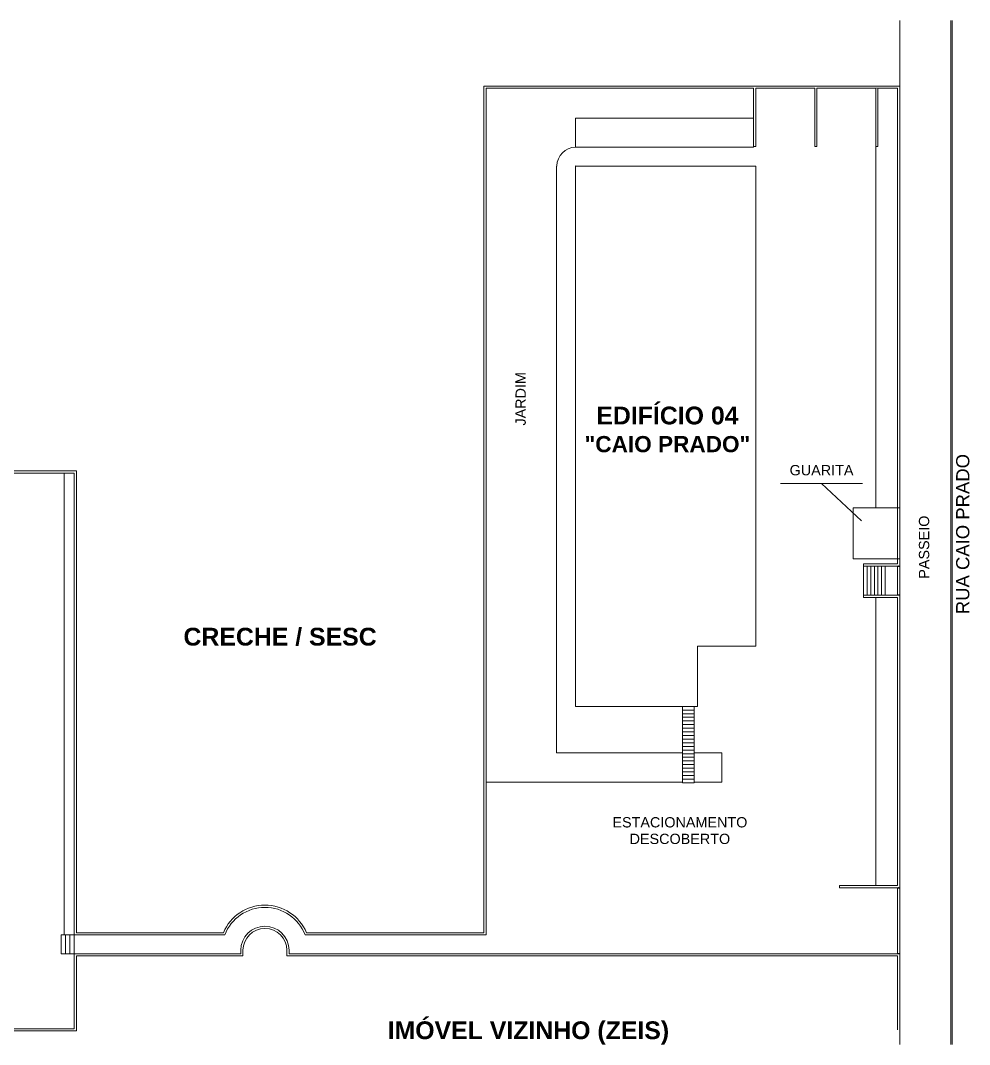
# Model space of a CAD drawing. Header units: metres. Extents: x 512 to 829, y -209 to 245.
# Drawn here: x 625.9 to 689.3, y -52.5 to 15.9 of the extents above; entities that cross this region are included whole.
import ezdxf

# ---------------------------------------------------------------- set-up
doc = ezdxf.new("R2010")
doc.units = ezdxf.units.M
doc.header["$LTSCALE"] = 0.508
doc.set_wipeout_variables(frame=1)
doc.header["$PDSIZE"] = -2
for name, color, linetype, lineweight in [('Nenhuma', 7, 'Continuous', 5), ('None', 7, 'Continuous', 5), ('NãoImprimir', 7, 'Continuous', 5), ('ROTADEF', 253, 'Continuous', 15), ('Telhado-Princ', 7, 'Continuous', 5)]:
    doc.layers.add(name, color=color, linetype=linetype, lineweight=lineweight)
doc.styles.add('Arial', font='arial.ttf')
doc.styles.add('Arial (bold)', font='arialbd.ttf')

# ---------------------------------------------------------------- blocks, each defined once
blk = doc.blocks.new('Grupo-6798')
at = {"layer": 'None', "color": 7, "linetype": 'Continuous', "lineweight": 5}
for p, q in [((-0.995, 0.075), (-0.995, -0.075)), ((0.995, 0.075), (0.995, -0.075))]:
    blk.add_line(p, q, dxfattribs=at)
blk = doc.blocks.new('Grupo-6799')
at = {"color": 7, "linetype": 'Continuous', "lineweight": 5}
for points in [[(-0.995, 0.075), (-0.975, 0.075), (-0.975, -0.075), (-0.995, -0.075)], [(0.975, 0.075), (0.995, 0.075), (0.995, -0.075), (0.975, -0.075)]]:
    blk.add_wipeout(points, dxfattribs=at).dxf.layer = 'None'
at = {"layer": 'None', "color": 7, "linetype": 'Continuous', "lineweight": 5}
for points in [[(-0.995, 0.075), (-0.975, 0.075), (-0.975, -0.075), (-0.995, -0.075)], [(0.975, 0.075), (0.995, 0.075), (0.995, -0.075), (0.975, -0.075)]]:
    blk.add_lwpolyline(points, close=True, dxfattribs=at)
blk = doc.blocks.new('Grupo-6800')
at = {"layer": 'None', "color": 7}
blk.add_blockref('Grupo-6798', (0, 0), dxfattribs=at)
blk.add_blockref('Grupo-6799', (0, 0), dxfattribs=at)
at = {"layer": 'None', "color": 7, "linetype": 'Continuous', "lineweight": 5}
for p, q in [((-0.995, 0.075), (-0.975, 0.075)), ((-0.975, 0.075), (-0.975, -0.075)), ((0.995, 0.075), (0.975, 0.075)), ((0.975, 0.075), (0.975, -0.075)), ((-0.995, -0.075), (-0.975, -0.075)), ((0.995, -0.075), (0.975, -0.075))]:
    blk.add_line(p, q, dxfattribs=at)
blk = doc.blocks.new('Grupo-6801')
at = {"layer": 'None', "color": 7, "linetype": 'Continuous', "lineweight": 5}
for p, q in [((0.995, 0.075), (-0.995, 0.075)), ((0.995, -0.075), (-0.995, -0.075))]:
    blk.add_line(p, q, dxfattribs=at)
blk = doc.blocks.new('Door (2D)-271')
at = {"layer": 'None', "color": 7}
blk.add_blockref('Grupo-6800', (0, 0), dxfattribs=at)
at = {"layer": 'NãoImprimir', "color": 7, "linetype": 'Continuous', "lineweight": 5}
for p in [(-0.995, 0), (0.995, 0)]:
    blk.add_point(p, dxfattribs=at)
at = {"layer": 'Telhado-Princ', "color": 7}
blk.add_blockref('Grupo-6801', (0, 0), dxfattribs=at)
blk = doc.blocks.new('Grupo-6802')
at = {"layer": 'None', "color": 7, "linetype": 'Continuous', "lineweight": 5}
for p, q in [((-2.27, 0.075), (-2.27, -0.075)), ((2.27, 0.075), (2.27, -0.075))]:
    blk.add_line(p, q, dxfattribs=at)
blk = doc.blocks.new('Grupo-6803')
at = {"color": 7, "linetype": 'Continuous', "lineweight": 5}
for points in [[(-2.27, 0.075), (-2.25, 0.075), (-2.25, -0.075), (-2.27, -0.075)], [(2.25, 0.075), (2.27, 0.075), (2.27, -0.075), (2.25, -0.075)]]:
    blk.add_wipeout(points, dxfattribs=at).dxf.layer = 'None'
at = {"layer": 'None', "color": 7, "linetype": 'Continuous', "lineweight": 5}
for points in [[(-2.27, 0.075), (-2.25, 0.075), (-2.25, -0.075), (-2.27, -0.075)], [(2.25, 0.075), (2.27, 0.075), (2.27, -0.075), (2.25, -0.075)]]:
    blk.add_lwpolyline(points, close=True, dxfattribs=at)
blk = doc.blocks.new('Grupo-6804')
at = {"layer": 'None', "color": 7}
blk.add_blockref('Grupo-6802', (0, 0), dxfattribs=at)
blk.add_blockref('Grupo-6803', (0, 0), dxfattribs=at)
at = {"layer": 'None', "color": 7, "linetype": 'Continuous', "lineweight": 5}
for p, q in [((-2.27, 0.075), (-2.25, 0.075)), ((-2.25, 0.075), (-2.25, -0.075)), ((2.27, 0.075), (2.25, 0.075)), ((2.25, 0.075), (2.25, -0.075)), ((-2.27, -0.075), (-2.25, -0.075)), ((2.27, -0.075), (2.25, -0.075))]:
    blk.add_line(p, q, dxfattribs=at)
blk = doc.blocks.new('Grupo-6805')
at = {"layer": 'None', "color": 7, "linetype": 'Continuous', "lineweight": 5}
for p, q in [((2.27, 0.075), (-2.27, 0.075)), ((2.27, -0.075), (-2.27, -0.075))]:
    blk.add_line(p, q, dxfattribs=at)
blk = doc.blocks.new('Door (2D)-272')
at = {"layer": 'None', "color": 7}
blk.add_blockref('Grupo-6804', (0, 0), dxfattribs=at)
at = {"layer": 'NãoImprimir', "color": 7, "linetype": 'Continuous', "lineweight": 5}
for p in [(-2.27, 0), (2.27, 0)]:
    blk.add_point(p, dxfattribs=at)
at = {"layer": 'Telhado-Princ', "color": 7}
blk.add_blockref('Grupo-6805', (0, 0), dxfattribs=at)
blk = doc.blocks.new('Grupo-6816')
at = {"layer": 'None', "color": 8, "linetype": 'Continuous', "lineweight": 5}
for p, q in [((-14.06, 107.085), (-14.06, 177.485)), ((-10.56, 107.085), (-10.56, 177.485)), ((-10.46, 107.085), (-10.46, 177.485))]:
    blk.add_line(p, q, dxfattribs=at)

msp = doc.modelspace()

# ---------------------------------------------------------------- hatches: boundary and pattern name
at = {"layer": 'None', "linetype": 'Continuous', "lineweight": 0}
msp.add_hatch(color=255, dxfattribs=at).paths.add_polyline_path([(662.9688, 6.1634), (662.9975, 6.1634), (662.989, 6.1733)])

# ---------------------------------------------------------------- linework, layer by layer
at = {"layer": 'None', "color": 7, "linetype": 'Continuous', "lineweight": 5}
for p, q in [((676.6831, -15.057), (682.1703, -15.057)), ((679.4267, -15.057), (682.0999, -17.5549))]:
    msp.add_line(p, q, dxfattribs=at)
at = {"layer": 'None', "color": 7, "linetype": 'Continuous', "lineweight": 5, "flags": 128}
msp.add_lwpolyline([(657.0009, -35.0035), (672.7584, -35.0035), (672.7584, -33.0593), (661.7154, -33.0593), (661.7154, 6.1634), (661.7352, 6.1634, -0.0019729), (661.7352, 6.1733, -0.411904), (662.9791, 7.4271), (662.9791, 9.3712), (674.8869, 9.3712), (674.8869, 11.3639), (657.0009, 11.3639)], format="xyb", close=True, dxfattribs=at)
at = {"layer": 'None', "color": 7, "linetype": 'Continuous', "lineweight": 5}
for points in [[(662.9688, 6.1634), (662.9975, 6.1634), (662.989, 6.1733)], [(683.0522, -21.5404), (684.5103, -21.5404), (684.5103, -41.9245), (683.0522, -41.9245)]]:
    msp.add_lwpolyline(points, close=True, dxfattribs=at)
at = {"layer": 'ROTADEF', "color": 7, "linetype": 'Continuous', "lineweight": 18}
msp.add_lwpolyline([(662.9791, -29.9487), (671.1444, -29.9487), (671.1444, -25.9147), (675.0327, -25.9147), (675.0327, 6.1634), (662.9791, 6.1634)], close=True, dxfattribs=at)

# ---------------------------------------------------------------- texts
at = {"layer": 'Nenhuma', "attachment_point": 2}
for s, insert, char_height, line_spacing_factor, style in [('{\\C7;\\lEDIFÍCIO 04\\P}{\\C7;\\H0.9091x;\\l"CAIO PRADO"}', (669.1229, -9.9096), 1.188618, 0.992596, 'Arial (bold)'), ('{\\C7;\\lGUARITA}', (679.4267, -13.8138), 0.68763, 0.96736, 'Arial'), ('{\\C7;\\lCRECHE / SESC}', (643.2286, -24.6926), 1.188618, 0.992596, 'Arial (bold)'), ('{\\C7;\\lIMÓVEL VIZINHO (ZEIS)}', (659.8294, -50.9992), 1.188618, 0.992596, 'Arial (bold)')]:
    msp.add_mtext(s, dxfattribs=dict(at, insert=insert, char_height=char_height, line_spacing_factor=line_spacing_factor, style=style))
at = {"layer": 'Nenhuma', "attachment_point": 2, "rotation": 90, "line_spacing_factor": 0.96736, "style": 'Arial'}
for s, insert, char_height in [('{\\C7;\\lRUA CAIO PRADO}', (688.4215, -18.4298), 0.884096), ('{\\C7;\\lPASSEIO}', (685.9334, -19.3047), 0.68763)]:
    msp.add_mtext(s, dxfattribs=dict(at, insert=insert, char_height=char_height))

# ---------------------------------------------------------------- wipeouts: each hides what was drawn before it
msp.add_wipeout([(665.4491, -39.3809), (674.4649, -39.3809), (674.4649, -37.1725), (665.4491, -37.1725)]).dxf.layer = 'Nenhuma'
at = {"color": 7, "linetype": 'Continuous', "lineweight": 5}
for points in [[(606.9688, -14.3569), (607.1147, -14.211), (629.6179, -14.211), (629.4721, -14.3569)], [(684.5103, -46.4835), (684.6561, -46.4835), (684.6561, -51.5625), (684.5103, -51.5625)], [(629.4721, -51.4896), (629.6179, -51.6355), (538.1954, -51.6355), (538.3412, -51.4896)]]:
    msp.add_wipeout(points, dxfattribs=at).dxf.layer = 'None'

# ---------------------------------------------------------------- next in the draw order: linework, layer by layer
at = {"layer": 'None', "color": 7, "linetype": 'Continuous', "lineweight": 18}
for p, q in [((606.9688, -14.3569), (629.4721, -14.3569)), ((607.1147, -14.211), (629.6179, -14.211)), ((684.6561, -46.4835), (684.6561, -51.5625)), ((684.5103, -46.6293), (684.5103, -51.5625)), ((629.6179, -51.6355), (538.1954, -51.6355)), ((629.4721, -51.4896), (538.3412, -51.4896))]:
    msp.add_line(p, q, dxfattribs=at)

# ---------------------------------------------------------------- next in the draw order: texts
at = {"layer": 'Nenhuma', "insert": (669.957, -37.349), "char_height": 0.68763, "attachment_point": 2, "line_spacing_factor": 0.96736, "style": 'Arial'}
msp.add_mtext('{\\C7;\\lESTACIONAMENTO\\PDESCOBERTO}', dxfattribs=at)

# ---------------------------------------------------------------- next in the draw order: wipeouts: each hides what was drawn before it
msp.add_wipeout([(659.8938, -11.1766), (659.8938, -7.6026), (658.7896, -7.6026), (658.7896, -11.1766)]).dxf.layer = 'Nenhuma'
at = {"color": 7, "linetype": 'Continuous', "lineweight": 5}
for points in [[(657.0009, 11.3639), (656.8551, 11.5097), (684.6561, 11.5097), (684.5103, 11.3639)], [(683.684, -20.5683), (684.6561, -20.5683), (684.6561, -22.5125), (683.684, -22.5125)], [(670.1237, -30.1918), (670.1237, -29.9487), (670.9014, -29.9487), (670.9014, -30.1918)]]:
    msp.add_wipeout(points, dxfattribs=at).dxf.layer = 'None'

# ---------------------------------------------------------------- next in the draw order: linework, layer by layer
at = {"layer": 'None', "color": 7, "linetype": 'Continuous', "lineweight": 18}
for p, q in [((656.8551, 11.5097), (684.6561, 11.5097)), ((657.0009, 11.3639), (674.8869, 11.3639)), ((675.0327, 11.3639), (678.9695, 11.3639)), ((679.1153, 11.3639), (683.0522, 11.3639)), ((683.198, 11.3639), (684.5103, 11.3639))]:
    msp.add_line(p, q, dxfattribs=at)
at = {"layer": 'None', "color": 7, "linetype": 'Continuous', "lineweight": 5}
for points in [[(683.684, -20.5683), (684.6561, -20.5683), (684.6561, -22.5125), (683.684, -22.5125)], [(670.1237, -30.1918), (670.1237, -29.9487), (670.9014, -29.9487), (670.9014, -30.1918)]]:
    msp.add_lwpolyline(points, close=True, dxfattribs=at)

# ---------------------------------------------------------------- next in the draw order: texts
at = {"layer": 'Nenhuma', "insert": (658.9661, -9.3896), "char_height": 0.68763, "attachment_point": 2, "rotation": 90, "line_spacing_factor": 0.96736, "style": 'Arial'}
msp.add_mtext('{\\C7;\\lJARDIM}', dxfattribs=at)

# ---------------------------------------------------------------- next in the draw order: wipeouts: each hides what was drawn before it
at = {"color": 7, "linetype": 'Continuous', "lineweight": 5}
for points in [[(629.4721, -14.3569), (629.6179, -14.211), (629.6179, -45.074), (629.4721, -45.2198)], [(629.4721, -46.4835), (629.6179, -46.6293), (629.6179, -51.6355), (629.4721, -51.4896)]]:
    msp.add_wipeout(points, dxfattribs=at).dxf.layer = 'None'

# ---------------------------------------------------------------- next in the draw order: linework, layer by layer
at = {"layer": 'None', "color": 7, "linetype": 'Continuous', "lineweight": 18}
for p, q in [((629.4721, -14.3569), (629.4721, -45.2198)), ((629.6179, -14.211), (629.6179, -45.074)), ((629.4721, -46.4835), (629.4721, -51.4896)), ((629.6179, -46.6293), (629.6179, -51.6355))]:
    msp.add_line(p, q, dxfattribs=at)

# ---------------------------------------------------------------- next in the draw order: wipeouts: each hides what was drawn before it
at = {"color": 7, "linetype": 'Continuous', "lineweight": 5}
for points in [[(657.0009, -45.2198), (656.8551, -45.074), (656.8551, 11.5097), (657.0009, 11.3639)], [(674.8869, 11.3639), (675.0327, 11.3639), (675.0327, 7.4757), (674.8869, 7.4757)], [(678.9695, 11.3639), (679.1153, 11.3639), (679.1153, 7.4757), (678.9695, 7.4757)], [(684.5103, 11.3639), (684.6561, 11.5097), (684.6561, -20.5732), (684.5103, -20.5732)], [(683.441, -20.5683), (683.684, -20.5683), (683.684, -22.5125), (683.441, -22.5125)], [(684.5103, -22.5076), (684.6561, -22.5076), (684.6561, -42.0704), (684.5103, -42.0704)], [(670.1237, -30.4348), (670.1237, -30.1918), (670.9014, -30.1918), (670.9014, -30.4348)]]:
    msp.add_wipeout(points, dxfattribs=at).dxf.layer = 'None'

# ---------------------------------------------------------------- next in the draw order: linework, layer by layer
at = {"layer": 'None', "color": 7, "linetype": 'Continuous', "lineweight": 18}
for p, q in [((656.8551, -45.074), (656.8551, 11.5097)), ((657.0009, -45.2198), (657.0009, 11.3639)), ((674.8869, 11.3639), (674.8869, 9.3712)), ((675.0327, 11.3639), (675.0327, 7.4757)), ((678.9695, 11.3639), (678.9695, 7.4757)), ((679.1153, 11.3639), (679.1153, 7.4757)), ((684.5103, 11.3639), (684.5103, -20.4225)), ((684.6561, 11.5097), (684.6561, -20.5732)), ((674.8869, 9.2254), (674.8869, 7.4757)), ((674.8869, 7.4757), (675.0327, 7.4757)), ((678.9695, 7.4757), (679.1153, 7.4757)), ((684.5103, -20.5683), (684.5103, -20.5732)), ((684.5103, -22.5076), (684.5103, -22.5125)), ((684.6561, -22.5076), (684.6561, -42.0704)), ((684.5103, -22.6583), (684.5103, -41.9245))]:
    msp.add_line(p, q, dxfattribs=at)
at = {"layer": 'None', "color": 7, "linetype": 'Continuous', "lineweight": 5}
for points in [[(683.0522, 11.3639), (684.5103, 11.3639), (684.5103, -16.6801), (683.0522, -16.6801)], [(683.441, -20.5683), (683.684, -20.5683), (683.684, -22.5125), (683.441, -22.5125)], [(670.1237, -30.4348), (670.1237, -30.1918), (670.9014, -30.1918), (670.9014, -30.4348)]]:
    msp.add_lwpolyline(points, close=True, dxfattribs=at)
at = {"layer": 'ROTADEF', "color": 7, "linetype": 'Continuous', "lineweight": 18}
for points in [[(662.9791, 9.3712), (662.9791, 7.4271), (674.8869, 7.4271), (674.8869, 9.3712)], [(681.5455, -16.6801), (681.5455, -20.0823), (684.6561, -20.0823), (684.6561, -16.6801)]]:
    msp.add_lwpolyline(points, close=True, dxfattribs=at)

# ---------------------------------------------------------------- next in the draw order: wipeouts: each hides what was drawn before it
at = {"color": 7, "linetype": 'Continuous', "lineweight": 5}
for points in [[(629.4721, -45.2198), (629.6179, -45.074), (639.4363, -45.074), (639.5347, -45.2198)], [(640.6022, -46.4835), (640.748, -46.6293), (629.6179, -46.6293), (629.4721, -46.4835)]]:
    msp.add_wipeout(points, dxfattribs=at).dxf.layer = 'None'

# ---------------------------------------------------------------- next in the draw order: linework, layer by layer
at = {"layer": 'None', "color": 7, "linetype": 'Continuous', "lineweight": 18}
for p, q in [((629.6179, -45.074), (639.4363, -45.074)), ((629.4721, -45.2198), (639.5347, -45.2198)), ((640.6022, -46.4835), (629.4721, -46.4835)), ((640.748, -46.6293), (629.6179, -46.6293))]:
    msp.add_line(p, q, dxfattribs=at)
at = {"layer": 'None', "color": 7, "linetype": 'Continuous', "lineweight": 5}
msp.add_lwpolyline([(628.7916, -14.3569), (628.7916, -45.2198), (629.4721, -45.2198), (629.4721, -14.3569)], close=True, dxfattribs=at)

# ---------------------------------------------------------------- next in the draw order: block references
at = {"layer": 'None', "color": 7, "xscale": -0.9720625442595413, "yscale": 0.9720625442595413, "zscale": 0.9720625442595413, "rotation": 270}
for name, p in [('Door (2D)-271', (684.5832, -21.5404)), ('Door (2D)-272', (684.5832, -44.2769))]:
    msp.add_blockref(name, p, dxfattribs=at)

# ---------------------------------------------------------------- next in the draw order: wipeouts: each hides what was drawn before it
at = {"color": 7, "linetype": 'Continuous', "lineweight": 5}
for points in [[(683.0522, 11.3639), (683.198, 11.3639), (683.198, 7.4757), (683.0522, 7.4757)], [(683.198, -20.5683), (683.441, -20.5683), (683.441, -22.5125), (683.198, -22.5125)], [(670.1237, -30.6778), (670.1237, -30.4348), (670.9014, -30.4348), (670.9014, -30.6778)], [(644.897, -45.2198), (644.9954, -45.074), (656.8551, -45.074), (657.0009, -45.2198)]]:
    msp.add_wipeout(points, dxfattribs=at).dxf.layer = 'None'

# ---------------------------------------------------------------- next in the draw order: linework, layer by layer
at = {"layer": 'None', "color": 7, "linetype": 'Continuous', "lineweight": 18}
for p, q in [((683.0522, 11.3639), (683.0522, 7.4757)), ((683.198, 11.3639), (683.198, 7.4757)), ((683.0522, 7.4757), (683.198, 7.4757)), ((644.9954, -45.074), (656.8551, -45.074)), ((644.897, -45.2198), (657.0009, -45.2198))]:
    msp.add_line(p, q, dxfattribs=at)
at = {"layer": 'None', "color": 7, "linetype": 'Continuous', "lineweight": 5}
for points in [[(683.198, -20.5683), (683.441, -20.5683), (683.441, -22.5125), (683.198, -22.5125)], [(670.1237, -30.6778), (670.1237, -30.4348), (670.9014, -30.4348), (670.9014, -30.6778)]]:
    msp.add_lwpolyline(points, close=True, dxfattribs=at)

# ---------------------------------------------------------------- next in the draw order: wipeouts: each hides what was drawn before it
at = {"color": 7, "linetype": 'Continuous', "lineweight": 5}
for points in [[(684.5103, -41.9245), (684.5103, -42.0704), (680.622, -42.0704), (680.622, -41.9245)], [(629.1805, -45.2198), (629.4721, -45.2198), (629.4721, -46.4835), (629.1805, -46.4835)], [(684.5103, -46.4835), (684.5103, -46.6293), (643.6836, -46.6293), (643.8295, -46.4835)]]:
    msp.add_wipeout(points, dxfattribs=at).dxf.layer = 'None'

# ---------------------------------------------------------------- next in the draw order: linework, layer by layer
at = {"layer": 'None', "color": 7, "linetype": 'Continuous', "lineweight": 18}
for p, q in [((680.622, -41.9245), (680.622, -42.0704)), ((684.5103, -41.9245), (680.622, -41.9245)), ((684.5103, -42.0704), (680.622, -42.0704)), ((684.5103, -46.4835), (643.8295, -46.4835)), ((684.5103, -46.6293), (643.6836, -46.6293))]:
    msp.add_line(p, q, dxfattribs=at)
at = {"layer": 'None', "color": 7, "linetype": 'Continuous', "lineweight": 5}
msp.add_lwpolyline([(629.1805, -45.2198), (629.4721, -45.2198), (629.4721, -46.4835), (629.1805, -46.4835)], close=True, dxfattribs=at)

# ---------------------------------------------------------------- next in the draw order: wipeouts: each hides what was drawn before it
at = {"color": 7, "linetype": 'Continuous', "lineweight": 5}
for points in [[(682.955, -20.5683), (683.198, -20.5683), (683.198, -22.5125), (682.955, -22.5125)], [(670.1237, -30.9208), (670.1237, -30.6778), (670.9014, -30.6778), (670.9014, -30.9208)]]:
    msp.add_wipeout(points, dxfattribs=at).dxf.layer = 'None'

# ---------------------------------------------------------------- next in the draw order: linework, layer by layer
at = {"layer": 'None', "color": 7, "linetype": 'Continuous', "lineweight": 5}
for points in [[(682.955, -20.5683), (683.198, -20.5683), (683.198, -22.5125), (682.955, -22.5125)], [(670.1237, -30.9208), (670.1237, -30.6778), (670.9014, -30.6778), (670.9014, -30.9208)]]:
    msp.add_lwpolyline(points, close=True, dxfattribs=at)

# ---------------------------------------------------------------- next in the draw order: wipeouts: each hides what was drawn before it
at = {"color": 7, "linetype": 'Continuous', "lineweight": 5}
for points in [[(643.8295, -46.2502), (643.829, -46.2106), (643.8275, -46.171), (643.8251, -46.1315), (643.8217, -46.0921), (643.8173, -46.0527), (643.812, -46.0135), (643.8057, -45.9744), (643.7984, -45.9354), (643.7902, -45.8967), (643.7811, -45.8581), (643.771, -45.8199), (643.76, -45.7818), (643.748, -45.7441), (643.7351, -45.7066), (643.7213, -45.6695), (643.7066, -45.6327), (643.691, -45.5963), (643.6745, -45.5603), (643.6572, -45.5247), (643.6389, -45.4896), (643.6198, -45.4549), (643.5999, -45.4207), (643.5791, -45.3869), (643.5575, -45.3537), (643.5351, -45.3211), (643.5119, -45.289), (643.4879, -45.2575), (643.4632, -45.2266), (643.4377, -45.1963), (643.4114, -45.1666), (643.3845, -45.1376), (643.3568, -45.1092), (643.3285, -45.0816), (643.2995, -45.0546), (643.2698, -45.0284), (643.2395, -45.0029), (643.2086, -44.9781), (643.1771, -44.9542), (643.145, -44.931), (643.1123, -44.9085), (643.0791, -44.887), (643.0454, -44.8662), (643.0112, -44.8462), (642.9765, -44.8271), (642.9413, -44.8089), (642.9057, -44.7915), (642.8697, -44.775), (642.8333, -44.7594), (642.7966, -44.7447), (642.7594, -44.7309), (642.722, -44.718), (642.6842, -44.7061), (642.6462, -44.6951), (642.6079, -44.685), (642.5694, -44.6758), (642.5306, -44.6676), (642.4917, -44.6604), (642.4526, -44.6541), (642.4134, -44.6487), (642.374, -44.6444), (642.3345, -44.641), (642.295, -44.6385), (642.2554, -44.6371), (642.2158, -44.6366), (642.1762, -44.6371), (642.1367, -44.6385), (642.0971, -44.641), (642.0577, -44.6444), (642.0183, -44.6487), (641.9791, -44.6541), (641.94, -44.6604), (641.901, -44.6676), (641.8623, -44.6758), (641.8238, -44.685), (641.7855, -44.6951), (641.7474, -44.7061), (641.7097, -44.718), (641.6722, -44.7309), (641.6351, -44.7447), (641.5983, -44.7594), (641.5619, -44.775), (641.5259, -44.7915), (641.4903, -44.8089), (641.4552, -44.8271), (641.4205, -44.8462), (641.3863, -44.8662), (641.3525, -44.887), (641.3193, -44.9085), (641.2867, -44.931), (641.2546, -44.9542), (641.2231, -44.9781), (641.1922, -45.0029), (641.1619, -45.0284), (641.1322, -45.0546), (641.1032, -45.0816), (641.0748, -45.1092), (641.0472, -45.1376), (641.0202, -45.1666), (640.994, -45.1963), (640.9685, -45.2266), (640.9437, -45.2575), (640.9198, -45.289), (640.8966, -45.3211), (640.8742, -45.3537), (640.8526, -45.3869), (640.8318, -45.4207), (640.8118, -45.4549), (640.7927, -45.4896), (640.7745, -45.5247), (640.7571, -45.5603), (640.7406, -45.5963), (640.725, -45.6327), (640.7103, -45.6695), (640.6965, -45.7066), (640.6836, -45.7441), (640.6717, -45.7818), (640.6607, -45.8199), (640.6506, -45.8581), (640.6414, -45.8967), (640.6332, -45.9354), (640.626, -45.9744), (640.6197, -46.0135), (640.6143, -46.0527), (640.61, -46.0921), (640.6066, -46.1315), (640.6041, -46.171), (640.6027, -46.2106), (640.6022, -46.2502), (640.748, -46.2502), (640.7485, -46.2142), (640.7498, -46.1782), (640.752, -46.1422), (640.7551, -46.1064), (640.7591, -46.0706), (640.7639, -46.0349), (640.7696, -45.9993), (640.7762, -45.9639), (640.7837, -45.9286), (640.792, -45.8936), (640.8012, -45.8587), (640.8112, -45.8241), (640.8221, -45.7898), (640.8338, -45.7557), (640.8464, -45.722), (640.8597, -45.6885), (640.8739, -45.6554), (640.8889, -45.6227), (640.9047, -45.5903), (640.9213, -45.5583), (640.9387, -45.5267), (640.9568, -45.4956), (640.9757, -45.4649), (640.9954, -45.4348), (641.0158, -45.405), (641.0369, -45.3759), (641.0587, -45.3472), (641.0812, -45.3191), (641.1044, -45.2915), (641.1283, -45.2645), (641.1528, -45.2381), (641.1779, -45.2123), (641.2037, -45.1872), (641.2301, -45.1626), (641.2571, -45.1388), (641.2847, -45.1156), (641.3128, -45.0931), (641.3415, -45.0713), (641.3707, -45.0502), (641.4004, -45.0298), (641.4306, -45.0101), (641.4612, -44.9912), (641.4923, -44.9731), (641.5239, -44.9557), (641.5559, -44.9391), (641.5883, -44.9233), (641.621, -44.9083), (641.6541, -44.8941), (641.6876, -44.8808), (641.7213, -44.8682), (641.7554, -44.8565), (641.7897, -44.8456), (641.8243, -44.8356), (641.8592, -44.8264), (641.8942, -44.8181), (641.9295, -44.8106), (641.9649, -44.804), (642.0005, -44.7983), (642.0362, -44.7935), (642.072, -44.7895), (642.1079, -44.7864), (642.1438, -44.7842), (642.1798, -44.7829), (642.2158, -44.7824), (642.2519, -44.7829), (642.2879, -44.7842), (642.3238, -44.7864), (642.3597, -44.7895), (642.3955, -44.7935), (642.4312, -44.7983), (642.4668, -44.804), (642.5022, -44.8106), (642.5374, -44.8181), (642.5725, -44.8264), (642.6073, -44.8356), (642.6419, -44.8456), (642.6763, -44.8565), (642.7103, -44.8682), (642.7441, -44.8808), (642.7775, -44.8941), (642.8106, -44.9083), (642.8434, -44.9233), (642.8758, -44.9391), (642.9078, -44.9557), (642.9393, -44.9731), (642.9704, -44.9912), (643.0011, -45.0101), (643.0313, -45.0298), (643.061, -45.0502), (643.0902, -45.0713), (643.1189, -45.0931), (643.147, -45.1156), (643.1746, -45.1388), (643.2016, -45.1626), (643.2279, -45.1872), (643.2537, -45.2123), (643.2789, -45.2381), (643.3034, -45.2645), (643.3273, -45.2915), (643.3505, -45.3191), (643.373, -45.3472), (643.3948, -45.3759), (643.4159, -45.405), (643.4363, -45.4348), (643.4559, -45.4649), (643.4748, -45.4956), (643.493, -45.5267), (643.5103, -45.5583), (643.5269, -45.5903), (643.5427, -45.6227), (643.5577, -45.6554), (643.5719, -45.6885), (643.5853, -45.722), (643.5978, -45.7557), (643.6096, -45.7898), (643.6204, -45.8241), (643.6305, -45.8587), (643.6397, -45.8936), (643.648, -45.9286), (643.6554, -45.9639), (643.662, -45.9993), (643.6678, -46.0349), (643.6726, -46.0706), (643.6766, -46.1064), (643.6797, -46.1422), (643.6819, -46.1782), (643.6832, -46.2142), (643.6836, -46.2502)], [(628.8889, -45.2198), (629.1805, -45.2198), (629.1805, -46.4835), (628.8889, -46.4835)]]:
    msp.add_wipeout(points, dxfattribs=at).dxf.layer = 'None'

# ---------------------------------------------------------------- next in the draw order: linework, layer by layer
at = {"layer": 'None', "color": 7, "linetype": 'Continuous', "lineweight": 5}
msp.add_lwpolyline([(628.8889, -45.2198), (629.1805, -45.2198), (629.1805, -46.4835), (628.8889, -46.4835)], close=True, dxfattribs=at)
at = {"layer": 'None', "color": 7, "linetype": 'Continuous', "lineweight": 18}
for radius in [1.6136, 1.4678]:
    msp.add_arc((642.2158, -46.2502), radius, 0, 180, dxfattribs=at)

# ---------------------------------------------------------------- next in the draw order: wipeouts: each hides what was drawn before it
at = {"color": 7, "linetype": 'Continuous', "lineweight": 5}
for points in [[(682.712, -20.5683), (682.955, -20.5683), (682.955, -22.5125), (682.712, -22.5125)], [(670.1237, -31.1638), (670.1237, -30.9208), (670.9014, -30.9208), (670.9014, -31.1638)]]:
    msp.add_wipeout(points, dxfattribs=at).dxf.layer = 'None'

# ---------------------------------------------------------------- next in the draw order: linework, layer by layer
at = {"layer": 'None', "color": 7, "linetype": 'Continuous', "lineweight": 5}
for points in [[(682.712, -20.5683), (682.955, -20.5683), (682.955, -22.5125), (682.712, -22.5125)], [(670.1237, -31.1638), (670.1237, -30.9208), (670.9014, -30.9208), (670.9014, -31.1638)]]:
    msp.add_lwpolyline(points, close=True, dxfattribs=at)

# ---------------------------------------------------------------- next in the draw order: wipeouts: each hides what was drawn before it
at = {"color": 7, "linetype": 'Continuous', "lineweight": 5}
for points in [[(644.9954, -45.074), (644.9505, -44.9732), (644.902, -44.874), (644.8498, -44.7767), (644.7942, -44.6814), (644.7351, -44.5881), (644.6726, -44.4971), (644.6069, -44.4084), (644.5379, -44.3222), (644.4659, -44.2386), (644.3908, -44.1577), (644.3128, -44.0795), (644.232, -44.0043), (644.1486, -43.9321), (644.0625, -43.8629), (643.974, -43.797), (643.8831, -43.7344), (643.7899, -43.6751), (643.6947, -43.6192), (643.5975, -43.5669), (643.4985, -43.5182), (643.3977, -43.4731), (643.2953, -43.4317), (643.1916, -43.3941), (643.0865, -43.3604), (642.9802, -43.3305), (642.8729, -43.3045), (642.7647, -43.2824), (642.6558, -43.2643), (642.5464, -43.2502), (642.4364, -43.2401), (642.3262, -43.2341), (642.2158, -43.2321), (642.1055, -43.2341), (641.9952, -43.2401), (641.8853, -43.2502), (641.7758, -43.2643), (641.6669, -43.2824), (641.5588, -43.3045), (641.4515, -43.3305), (641.3452, -43.3604), (641.2401, -43.3941), (641.1363, -43.4317), (641.034, -43.4731), (640.9332, -43.5182), (640.8341, -43.5669), (640.7369, -43.6192), (640.6417, -43.6751), (640.5486, -43.7344), (640.4577, -43.797), (640.3692, -43.8629), (640.2831, -43.9321), (640.1996, -44.0043), (640.1188, -44.0795), (640.0409, -44.1577), (639.9658, -44.2386), (639.8937, -44.3222), (639.8248, -44.4084), (639.759, -44.4971), (639.6966, -44.5881), (639.6375, -44.6814), (639.5818, -44.7767), (639.5297, -44.874), (639.4812, -44.9732), (639.4363, -45.074), (639.5347, -45.2198), (639.5545, -45.1696), (639.5753, -45.1197), (639.597, -45.0703), (639.6197, -45.0212), (639.6433, -44.9726), (639.6678, -44.9244), (639.6931, -44.8767), (639.7194, -44.8295), (639.7466, -44.7828), (639.7746, -44.7366), (639.8035, -44.691), (639.8333, -44.6459), (639.8639, -44.6014), (639.8953, -44.5574), (639.9276, -44.5141), (639.9606, -44.4713), (639.9945, -44.4292), (640.0291, -44.3878), (640.0646, -44.347), (640.1007, -44.3068), (640.1377, -44.2674), (640.1753, -44.2286), (640.2137, -44.1906), (640.2528, -44.1533), (640.2926, -44.1168), (640.3331, -44.081), (640.3742, -44.0459), (640.416, -44.0117), (640.4584, -43.9782), (640.5015, -43.9456), (640.5451, -43.9137), (640.5894, -43.8827), (640.6342, -43.8526), (640.6796, -43.8232), (640.7255, -43.7948), (640.7719, -43.7672), (640.8189, -43.7404), (640.8664, -43.7146), (640.9143, -43.6897), (640.9627, -43.6657), (641.0115, -43.6425), (641.0608, -43.6203), (641.1105, -43.5991), (641.1605, -43.5788), (641.211, -43.5594), (641.2617, -43.541), (641.3129, -43.5235), (641.3643, -43.507), (641.4161, -43.4915), (641.4681, -43.4769), (641.5204, -43.4633), (641.5729, -43.4507), (641.6257, -43.4391), (641.6787, -43.4285), (641.7319, -43.4189), (641.7852, -43.4103), (641.8387, -43.4027), (641.8923, -43.3962), (641.9461, -43.3906), (641.9999, -43.386), (642.0538, -43.3824), (642.1078, -43.3799), (642.1618, -43.3784), (642.2158, -43.3779), (642.2699, -43.3784), (642.3239, -43.3799), (642.3778, -43.3824), (642.4318, -43.386), (642.4856, -43.3906), (642.5393, -43.3962), (642.593, -43.4027), (642.6465, -43.4103), (642.6998, -43.4189), (642.753, -43.4285), (642.8059, -43.4391), (642.8587, -43.4507), (642.9113, -43.4633), (642.9636, -43.4769), (643.0156, -43.4915), (643.0673, -43.507), (643.1188, -43.5235), (643.1699, -43.541), (643.2207, -43.5594), (643.2711, -43.5788), (643.3212, -43.5991), (643.3709, -43.6203), (643.4201, -43.6425), (643.469, -43.6657), (643.5174, -43.6897), (643.5653, -43.7146), (643.6128, -43.7404), (643.6597, -43.7672), (643.7062, -43.7948), (643.7521, -43.8232), (643.7975, -43.8526), (643.8423, -43.8827), (643.8865, -43.9137), (643.9302, -43.9456), (643.9732, -43.9782), (644.0157, -44.0117), (644.0574, -44.0459), (644.0986, -44.081), (644.1391, -44.1168), (644.1788, -44.1533), (644.2179, -44.1906), (644.2563, -44.2286), (644.294, -44.2674), (644.3309, -44.3068), (644.3671, -44.347), (644.4025, -44.3878), (644.4372, -44.4292), (644.471, -44.4713), (644.5041, -44.5141), (644.5363, -44.5574), (644.5678, -44.6014), (644.5984, -44.6459), (644.6281, -44.691), (644.657, -44.7366), (644.6851, -44.7828), (644.7122, -44.8295), (644.7385, -44.8767), (644.7639, -44.9244), (644.7884, -44.9726), (644.812, -45.0212), (644.8346, -45.0703), (644.8564, -45.1197), (644.8772, -45.1696), (644.897, -45.2198)], [(628.5972, -45.2198), (628.8889, -45.2198), (628.8889, -46.4835), (628.5972, -46.4835)], [(640.748, -46.6293), (640.6022, -46.4835), (640.6022, -46.2502), (640.748, -46.2502)], [(643.8295, -46.4835), (643.6836, -46.6293), (643.6836, -46.2502), (643.8295, -46.2502)]]:
    msp.add_wipeout(points, dxfattribs=at).dxf.layer = 'None'

# ---------------------------------------------------------------- next in the draw order: linework, layer by layer
at = {"layer": 'None', "color": 7, "linetype": 'Continuous', "lineweight": 18}
for p, q in [((640.6022, -46.4835), (640.6022, -46.2502)), ((640.748, -46.6293), (640.748, -46.2502)), ((643.6836, -46.6293), (643.6836, -46.2502)), ((643.8295, -46.4835), (643.8295, -46.2502))]:
    msp.add_line(p, q, dxfattribs=at)
at = {"layer": 'None', "color": 7, "linetype": 'Continuous', "lineweight": 5}
msp.add_lwpolyline([(628.5972, -45.2198), (628.8889, -45.2198), (628.8889, -46.4835), (628.5972, -46.4835)], close=True, dxfattribs=at)
at = {"layer": 'None', "color": 7, "linetype": 'Continuous', "lineweight": 18}
for radius, start, end in [(3.0182, 22.936219, 157.063781), (2.8724, 21.021963, 158.978037)]:
    msp.add_arc((642.2158, -46.2502), radius, start, end, dxfattribs=at)

# ---------------------------------------------------------------- next in the draw order: wipeouts: each hides what was drawn before it
at = {"color": 7, "linetype": 'Continuous', "lineweight": 5}
for points in [[(682.4689, -20.5683), (682.712, -20.5683), (682.712, -22.5125), (682.4689, -22.5125)], [(670.1237, -31.4068), (670.1237, -31.1638), (670.9014, -31.1638), (670.9014, -31.4068)]]:
    msp.add_wipeout(points, dxfattribs=at).dxf.layer = 'None'

# ---------------------------------------------------------------- next in the draw order: linework, layer by layer
at = {"layer": 'None', "color": 7, "linetype": 'Continuous', "lineweight": 5}
for points in [[(682.4689, -20.5683), (682.712, -20.5683), (682.712, -22.5125), (682.4689, -22.5125)], [(670.1237, -31.4068), (670.1237, -31.1638), (670.9014, -31.1638), (670.9014, -31.4068)]]:
    msp.add_lwpolyline(points, close=True, dxfattribs=at)

# ---------------------------------------------------------------- next in the draw order: wipeouts: each hides what was drawn before it
at = {"color": 7, "linetype": 'Continuous', "lineweight": 5}
for points in [[(682.2259, -20.5683), (682.4689, -20.5683), (682.4689, -22.5125), (682.2259, -22.5125)], [(670.1237, -31.6498), (670.1237, -31.4068), (670.9014, -31.4068), (670.9014, -31.6498)]]:
    msp.add_wipeout(points, dxfattribs=at).dxf.layer = 'None'

# ---------------------------------------------------------------- next in the draw order: linework, layer by layer
at = {"layer": 'None', "color": 7, "linetype": 'Continuous', "lineweight": 5}
for points in [[(682.2259, -20.5683), (682.4689, -20.5683), (682.4689, -22.5125), (682.2259, -22.5125)], [(670.1237, -31.6498), (670.1237, -31.4068), (670.9014, -31.4068), (670.9014, -31.6498)]]:
    msp.add_lwpolyline(points, close=True, dxfattribs=at)

# ---------------------------------------------------------------- next in the draw order: wipeouts: each hides what was drawn before it
at = {"color": 7, "linetype": 'Continuous', "lineweight": 5}
for points in [[(684.5103, -20.4225), (684.5103, -20.5683), (682.2259, -20.5683), (682.2259, -20.4225)], [(684.5103, -22.5125), (684.5103, -22.6583), (682.2259, -22.6583), (682.2259, -22.5125)], [(670.1237, -31.8929), (670.1237, -31.6498), (670.9014, -31.6498), (670.9014, -31.8929)]]:
    msp.add_wipeout(points, dxfattribs=at).dxf.layer = 'None'

# ---------------------------------------------------------------- next in the draw order: linework, layer by layer
at = {"layer": 'None', "color": 7, "linetype": 'Continuous', "lineweight": 18}
for p, q in [((682.2259, -20.4225), (682.2259, -20.5683)), ((684.5103, -20.4225), (682.2259, -20.4225)), ((684.5103, -20.5683), (682.2259, -20.5683)), ((682.2259, -22.5125), (682.2259, -22.6583)), ((684.5103, -22.5125), (682.2259, -22.5125)), ((684.5103, -22.6583), (682.2259, -22.6583))]:
    msp.add_line(p, q, dxfattribs=at)
at = {"layer": 'None', "color": 7, "linetype": 'Continuous', "lineweight": 5}
msp.add_lwpolyline([(670.1237, -31.8929), (670.1237, -31.6498), (670.9014, -31.6498), (670.9014, -31.8929)], close=True, dxfattribs=at)

# ---------------------------------------------------------------- next in the draw order: block references
at = {"layer": 'None', "color": 7, "xscale": 0.9720625442595413, "yscale": 0.9720625442595413, "zscale": 0.9720625442595413}
msp.add_blockref('Grupo-6816', (698.3231, -156.6281), dxfattribs=at)

# ---------------------------------------------------------------- next in the draw order: wipeouts: each hides what was drawn before it
at = {"color": 7, "linetype": 'Continuous', "lineweight": 5}
msp.add_wipeout([(670.1237, -32.1359), (670.1237, -31.8929), (670.9014, -31.8929), (670.9014, -32.1359)], dxfattribs=at).dxf.layer = 'None'

# ---------------------------------------------------------------- next in the draw order: linework, layer by layer
at = {"layer": 'None', "color": 7, "linetype": 'Continuous', "lineweight": 5}
msp.add_lwpolyline([(670.1237, -32.1359), (670.1237, -31.8929), (670.9014, -31.8929), (670.9014, -32.1359)], close=True, dxfattribs=at)

# ---------------------------------------------------------------- next in the draw order: wipeouts: each hides what was drawn before it
at = {"color": 7, "linetype": 'Continuous', "lineweight": 5}
msp.add_wipeout([(670.1237, -32.3789), (670.1237, -32.1359), (670.9014, -32.1359), (670.9014, -32.3789)], dxfattribs=at).dxf.layer = 'None'

# ---------------------------------------------------------------- next in the draw order: linework, layer by layer
at = {"layer": 'None', "color": 7, "linetype": 'Continuous', "lineweight": 5}
msp.add_lwpolyline([(670.1237, -32.3789), (670.1237, -32.1359), (670.9014, -32.1359), (670.9014, -32.3789)], close=True, dxfattribs=at)

# ---------------------------------------------------------------- next in the draw order: wipeouts: each hides what was drawn before it
at = {"color": 7, "linetype": 'Continuous', "lineweight": 5}
msp.add_wipeout([(670.1237, -32.6219), (670.1237, -32.3789), (670.9014, -32.3789), (670.9014, -32.6219)], dxfattribs=at).dxf.layer = 'None'

# ---------------------------------------------------------------- next in the draw order: linework, layer by layer
at = {"layer": 'None', "color": 7, "linetype": 'Continuous', "lineweight": 5}
msp.add_lwpolyline([(670.1237, -32.6219), (670.1237, -32.3789), (670.9014, -32.3789), (670.9014, -32.6219)], close=True, dxfattribs=at)

# ---------------------------------------------------------------- next in the draw order: wipeouts: each hides what was drawn before it
at = {"color": 7, "linetype": 'Continuous', "lineweight": 5}
msp.add_wipeout([(670.1237, -32.8649), (670.1237, -32.6219), (670.9014, -32.6219), (670.9014, -32.8649)], dxfattribs=at).dxf.layer = 'None'

# ---------------------------------------------------------------- next in the draw order: linework, layer by layer
at = {"layer": 'None', "color": 7, "linetype": 'Continuous', "lineweight": 5}
msp.add_lwpolyline([(670.1237, -32.8649), (670.1237, -32.6219), (670.9014, -32.6219), (670.9014, -32.8649)], close=True, dxfattribs=at)

# ---------------------------------------------------------------- next in the draw order: wipeouts: each hides what was drawn before it
at = {"color": 7, "linetype": 'Continuous', "lineweight": 5}
msp.add_wipeout([(670.1237, -33.1079), (670.1237, -32.8649), (670.9014, -32.8649), (670.9014, -33.1079)], dxfattribs=at).dxf.layer = 'None'

# ---------------------------------------------------------------- next in the draw order: linework, layer by layer
at = {"layer": 'None', "color": 7, "linetype": 'Continuous', "lineweight": 5}
msp.add_lwpolyline([(670.1237, -33.1079), (670.1237, -32.8649), (670.9014, -32.8649), (670.9014, -33.1079)], close=True, dxfattribs=at)

# ---------------------------------------------------------------- next in the draw order: wipeouts: each hides what was drawn before it
at = {"color": 7, "linetype": 'Continuous', "lineweight": 5}
msp.add_wipeout([(670.1237, -33.351), (670.1237, -33.1079), (670.9014, -33.1079), (670.9014, -33.351)], dxfattribs=at).dxf.layer = 'None'

# ---------------------------------------------------------------- next in the draw order: linework, layer by layer
at = {"layer": 'None', "color": 7, "linetype": 'Continuous', "lineweight": 5}
msp.add_lwpolyline([(670.1237, -33.351), (670.1237, -33.1079), (670.9014, -33.1079), (670.9014, -33.351)], close=True, dxfattribs=at)

# ---------------------------------------------------------------- next in the draw order: wipeouts: each hides what was drawn before it
at = {"color": 7, "linetype": 'Continuous', "lineweight": 5}
msp.add_wipeout([(670.1237, -33.594), (670.1237, -33.351), (670.9014, -33.351), (670.9014, -33.594)], dxfattribs=at).dxf.layer = 'None'

# ---------------------------------------------------------------- next in the draw order: linework, layer by layer
at = {"layer": 'None', "color": 7, "linetype": 'Continuous', "lineweight": 5}
msp.add_lwpolyline([(670.1237, -33.594), (670.1237, -33.351), (670.9014, -33.351), (670.9014, -33.594)], close=True, dxfattribs=at)

# ---------------------------------------------------------------- next in the draw order: wipeouts: each hides what was drawn before it
at = {"color": 7, "linetype": 'Continuous', "lineweight": 5}
msp.add_wipeout([(670.1237, -33.837), (670.1237, -33.594), (670.9014, -33.594), (670.9014, -33.837)], dxfattribs=at).dxf.layer = 'None'

# ---------------------------------------------------------------- next in the draw order: linework, layer by layer
at = {"layer": 'None', "color": 7, "linetype": 'Continuous', "lineweight": 5}
msp.add_lwpolyline([(670.1237, -33.837), (670.1237, -33.594), (670.9014, -33.594), (670.9014, -33.837)], close=True, dxfattribs=at)

# ---------------------------------------------------------------- next in the draw order: wipeouts: each hides what was drawn before it
at = {"color": 7, "linetype": 'Continuous', "lineweight": 5}
msp.add_wipeout([(670.1237, -34.08), (670.1237, -33.837), (670.9014, -33.837), (670.9014, -34.08)], dxfattribs=at).dxf.layer = 'None'

# ---------------------------------------------------------------- next in the draw order: linework, layer by layer
at = {"layer": 'None', "color": 7, "linetype": 'Continuous', "lineweight": 5}
msp.add_lwpolyline([(670.1237, -34.08), (670.1237, -33.837), (670.9014, -33.837), (670.9014, -34.08)], close=True, dxfattribs=at)

# ---------------------------------------------------------------- next in the draw order: wipeouts: each hides what was drawn before it
at = {"color": 7, "linetype": 'Continuous', "lineweight": 5}
msp.add_wipeout([(670.1237, -34.323), (670.1237, -34.08), (670.9014, -34.08), (670.9014, -34.323)], dxfattribs=at).dxf.layer = 'None'

# ---------------------------------------------------------------- next in the draw order: linework, layer by layer
at = {"layer": 'None', "color": 7, "linetype": 'Continuous', "lineweight": 5}
msp.add_lwpolyline([(670.1237, -34.323), (670.1237, -34.08), (670.9014, -34.08), (670.9014, -34.323)], close=True, dxfattribs=at)

# ---------------------------------------------------------------- next in the draw order: wipeouts: each hides what was drawn before it
at = {"color": 7, "linetype": 'Continuous', "lineweight": 5}
msp.add_wipeout([(670.1237, -34.566), (670.1237, -34.323), (670.9014, -34.323), (670.9014, -34.566)], dxfattribs=at).dxf.layer = 'None'

# ---------------------------------------------------------------- next in the draw order: linework, layer by layer
at = {"layer": 'None', "color": 7, "linetype": 'Continuous', "lineweight": 5}
msp.add_lwpolyline([(670.1237, -34.566), (670.1237, -34.323), (670.9014, -34.323), (670.9014, -34.566)], close=True, dxfattribs=at)

# ---------------------------------------------------------------- next in the draw order: wipeouts: each hides what was drawn before it
at = {"color": 7, "linetype": 'Continuous', "lineweight": 5}
msp.add_wipeout([(670.1237, -34.8091), (670.1237, -34.566), (670.9014, -34.566), (670.9014, -34.8091)], dxfattribs=at).dxf.layer = 'None'

# ---------------------------------------------------------------- next in the draw order: linework, layer by layer
at = {"layer": 'None', "color": 7, "linetype": 'Continuous', "lineweight": 5}
msp.add_lwpolyline([(670.1237, -34.8091), (670.1237, -34.566), (670.9014, -34.566), (670.9014, -34.8091)], close=True, dxfattribs=at)

# ---------------------------------------------------------------- next in the draw order: wipeouts: each hides what was drawn before it
at = {"color": 7, "linetype": 'Continuous', "lineweight": 5}
msp.add_wipeout([(670.1237, -35.0521), (670.1237, -34.8091), (670.9014, -34.8091), (670.9014, -35.0521)], dxfattribs=at).dxf.layer = 'None'

# ---------------------------------------------------------------- next in the draw order: linework, layer by layer
at = {"layer": 'None', "color": 7, "linetype": 'Continuous', "lineweight": 5}
msp.add_lwpolyline([(670.1237, -35.0521), (670.1237, -34.8091), (670.9014, -34.8091), (670.9014, -35.0521)], close=True, dxfattribs=at)

doc.saveas('drawing.dxf')
